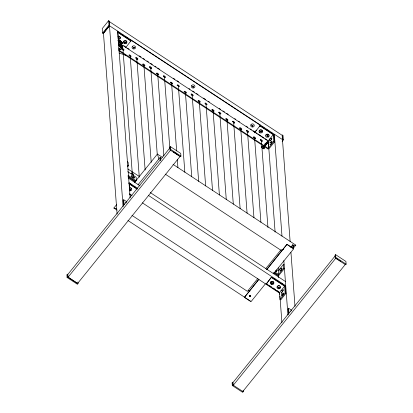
<?xml version="1.0" encoding="UTF-8"?>
<svg xmlns="http://www.w3.org/2000/svg" width="413" height="413" viewBox="0 0 413 413"><rect width="100%" height="100%" fill="white"/><g stroke="black" fill="none" stroke-linecap="round" stroke-linejoin="round"><path stroke-width="0.62" d="M264.062 146.863C264.552 147.828 262.312 146.088 263.499 146.414C264.496 146.176 262.699 146.264 263.711 146.052M267.371 141.716L267.738 141.654L267.371 141.762L267.474 142.609L266.416 142.382L267.479 142.485L267.578 141.674L267.639 142.671L266.277 142.098L266.591 142.542M266.271 144.302L265.957 144.669L264.945 144.333M193.62 86.849C192.711 88.222 192.618 85.527 193.62 86.849A0.645 0.583 -4.3 0 1 192.659 86.782M261.259 131.778C260.35 133.151 260.257 130.456 261.259 131.778A0.656 0.594 -4.3 0 1 261.13 131.881M263.246 146.424L261.522 146.945L263.143 146.481M263.886 147.25L263.349 148.665L263.912 147.002M263.272 146.352L262.534 146.806L262.121 146.61A1.724 0.552 38.9 0 0 261.475 146.78L261.687 147.265A1.724 0.552 38.9 0 0 262.916 148.417L263.602 148.778A1.724 0.552 38.9 0 0 264.248 148.603L264.175 146.852M264.258 148.241L264.113 147.007M282.802 294.226L282.688 294.49M265.92 143.12L267.077 143.425L267.113 142.748M282.497 290.902L282.244 291.33M264.718 146.362L263.845 146.47M263.7 146.099L263.349 146.331M262.689 148.009L263.102 148.282L263.83 146.77M282.6 294.634L282.306 295.006M131.288 190.455L131.561 190.109A1.797 1.631 -4.3 0 0 129.486 187.786M262.369 132.139L262.09 132.485A1.797 1.631 -4.3 0 1 259.214 130.611L259.493 130.265A1.797 1.631 -4.3 0 1 262.539 131.742M108.64 20.65L102.238 28.585L102.584 33.117L103.276 33.577L109.672 25.642L109.331 21.104L108.64 20.65L108.98 25.188L102.584 33.117M103.797 32.503L105.31 30.624M105.465 30.345L109.094 25.936M124.886 42.286C124.592 43.861 126.554 41.868 124.886 42.286A0.645 0.583 -4.3 0 0 125.371 42.302M118.722 49.157L119.76 49.844L120.4 49.049L118.846 48.022M121.37 48.791L120.73 49.581L119.76 49.844M130.637 41.192L131.442 40.2L125.831 47.454M136.45 59.307L136.832 58.832L145.133 169.991M150.368 68.465L150.755 67.99L157.281 154.761M164.08 77.484L164.462 77.004L169.826 148.355M127.607 166.816L128.391 165.84L128.118 162.211L127.426 161.757M191.787 95.713L192.169 95.238L198.648 181.369M117.116 210.15L113.885 208.023L116.703 204.528M134.437 182.551L157.41 154.08L162.252 157.27M126.899 201.838L123.704 199.737L123.193 200.372L123.606 205.813M138.009 184.833L160.125 157.42L160.647 157.766L160.822 160.12M170.357 146.594L169.846 147.224L170.048 149.95L180.429 156.78L180.94 156.145L180.734 153.419L170.357 146.594L170.559 149.315L170.048 149.95M169.867 147.968L67.861 274.387L68.073 277.2L77.587 283.457L180.001 156.537M67.092 277.479L67.603 276.844L67.402 274.124L66.885 274.759L67.092 277.479L77.474 284.309L77.985 283.674L77.861 282.043M68.073 277.2L170.486 150.28M219.417 113.89L219.799 113.415L226.278 199.551M233.268 123.007L233.65 122.532L240.129 208.663M247.103 132.114L247.49 131.639L253.964 217.77M255.678 131.076L256.478 130.085M259.287 126.6L260.489 125.113L254.496 132.841M263.396 146.248L263.597 145.975M268.109 141.009L273.23 134.664L260.082 126.011L260.056 125.65L273.896 134.757L274.438 142.015L269.322 148.36L268.631 147.906L268.109 141.009L121.097 44.341M273.53 135.211L274.33 134.215L281.996 236.179M268.631 147.906L273.747 141.561L273.23 134.664M268.027 141.014L268.6 148.639L268.213 149.114L118.784 50.789M282.156 141.406L283.354 139.919L283.013 135.381L282.322 134.927L282.662 139.465L283.354 139.919M257.851 278.429L247.423 291.351L131.943 215.364M265.869 268.486L280.706 250.102L283.726 249.106M258.868 279.167L244.413 297.381L250.985 301.707L265.461 283.762M266.509 269.699L287.02 244.279L293.075 248.265L292.807 244.723L293.328 245.064L293.612 248.874L273.504 273.798M244.413 297.381L258.889 279.441M266.932 269.472L287.02 244.279M290.798 247.217L292.807 244.723M293.38 248.136L295.801 245.141L173.026 164.359M271.449 277.185L266.354 283.891L279.503 292.543L280.024 299.44L280.716 299.895L285.832 293.55L285.29 286.286L271.449 277.185L266.354 283.891M274.934 271.976L278.615 274.402L278.341 270.768L283.463 264.423L284.154 264.878M278.615 274.402L283.736 268.052L283.463 264.423M279.503 292.543L284.624 286.199L271.475 277.546M280.024 299.44L285.14 293.091L284.624 286.199M291.759 310.313L288.563 308.212L288.052 308.841L288.46 314.288M335.526 254.609L335.015 255.244L335.222 257.965L345.598 264.795L346.115 264.16L345.908 261.439L335.526 254.609L335.733 257.33L335.222 257.965M335.077 256.008L233.071 382.428L233.283 385.241L335.692 258.321M232.297 385.52L232.813 384.885L232.607 382.164L232.096 382.799L232.297 385.52L242.679 392.35L243.19 391.715L243.107 390.626M242.798 391.498L345.206 264.578M125.444 41.904L124.829 41.925M261.068 131.143L260.453 131.164M272.425 282.683L271.811 282.699M265.327 145.593L265.456 145.092M290.365 246.928L291.573 246.53M292.781 246.133L295.801 245.141M252.57 125.361L252.24 125.33M265.476 145.758L265.838 145.639L265.807 145.035M264.919 146.692L263.251 145.939L263.582 146.197M119.042 53.009L126.822 55.714M113.885 208.023L116.827 209.117M264.95 144.813L264.929 145.04M264.635 145.479L264.929 145.619M264.485 145.092L265.389 145.371L265.662 144.839M265.719 143.373L266.726 143.714L267.005 143.177M109.151 21.481L282.141 135.304L290.127 241.528M108.98 25.188L109.672 25.642M282.461 139.568L109.471 25.745L103.457 33.2L117.091 214.104M131.463 40.474L260.51 125.382M118.257 31.961L119.873 33.025M122.026 34.444L123.647 35.508M125.8 36.927L127.416 37.991M129.574 39.411L131.189 40.474M262.141 126.636L264.299 128.056M266.994 129.827L268.61 130.89M270.768 132.31L272.384 133.373M117.7 31.982L131.009 40.737L131.035 41.104L117.886 32.451L118.407 39.349M273.747 141.561L274.438 142.015M123.735 45.621L125.888 47.087L125.913 47.449M127.509 48.104L129.124 49.168M139.362 55.905L140.978 56.968M143.135 58.388L144.751 59.451M146.909 60.871L148.525 61.935M150.678 63.349L152.294 64.418M154.989 66.188L156.068 66.896M157.683 67.959L159.841 69.379M173.315 78.243L174.931 79.306M177.084 80.726L178.705 81.789M188.942 88.527L190.021 89.234M192.716 91.01L194.332 92.073M196.485 93.493L198.101 94.556M203.49 98.103L205.648 99.518M208.343 101.293L209.422 102.001M219.122 108.382L220.738 109.45M222.891 110.865L224.512 111.928M226.665 113.348L228.281 114.411M234.749 118.665L235.828 119.378M238.523 121.148L239.597 121.861M246.065 126.115L247.681 127.178M250.376 128.949L251.455 129.661M253.071 130.725L255.229 132.139M255.466 132.346L257.067 133.399M257.924 133.915L258.997 134.623M259.194 134.798L263.984 137.952M265.048 138.649L267.18 140.053M118.629 49.963L268.6 148.639M335.733 257.33L346.115 264.16M170.559 149.315L180.94 156.145M336.192 258.388L337.777 259.436M338.836 260.087L340.426 261.176M173.661 152.067L176.774 154.116M173.63 152.092L178.401 155.226M287.04 244.553L293.612 248.874M165.226 174.116L280.706 250.102M127.7 165.386L128.391 165.84M283.736 268.052L284.428 268.507L278.408 275.967L273.566 272.776M127.958 169L139.269 176.439M132.94 174.301L131.876 173.605L132.263 173.13L122.981 49.72M127.731 171.674L136.145 177.208L136.419 180.837L128.004 175.303M276.767 269.73L278.341 270.768M275.223 271.155L275.414 271.284A1.797 0.578 38.9 0 0 276.478 270.99M127.994 176.263L135.908 181.472M273.948 272.301L278.796 275.492M128.149 177.094L135.686 182.056M128.675 178.359L139.986 185.804M150.218 192.535L285.404 281.485M128.995 182.629L137.612 188.297M148.386 195.385L285.724 285.75M130.234 183.878L131.313 184.59M134.003 186.361L135.082 187.068M274.036 278.496L275.115 279.209M277.804 280.979L278.883 281.687M281.036 283.106L282.652 284.17M128.562 183.166L137.08 188.767M137.168 189.175L129.279 183.986L129.801 190.878M285.14 293.091L285.832 293.55M266.86 283.881L267.923 284.578M269.524 285.631L271.651 287.03M273.251 288.083L275.378 289.482M276.973 290.535L278.574 291.583M129.419 193.79L132.046 195.519M129.445 194.337L131.597 195.752M142.366 202.84L279.709 293.204M248.843 290.551L249.917 291.258M248.327 290.468L249.4 291.175M127.953 220.496L250.443 301.092M232.813 384.885L243.19 391.715M67.603 276.844L77.985 283.674M265.807 143.13C264.511 142.924 268.94 144.855 267.01 142.609M265.249 144.282C263.396 143.079 267.211 146.099 266.581 144.08M265.363 144.318C264.366 143.466 266.844 145.221 266.437 143.879M267.056 142.975L267.226 143.27M157.41 154.08L159.051 159.485M290.948 252.426L294.996 306.296M288.563 308.212L288.94 313.224M283.829 260.546L287.928 315.052M278.223 267.867L278.414 270.407M268.409 142.955L268.507 144.24M268.749 147.446L275.11 232.091M278.393 275.698L278.538 277.619M279.642 292.368L279.787 294.293M279.931 296.219L281.909 322.507M263.076 147.937L263.102 148.282M261.434 140.812L267.954 227.584M254.935 131.995L254.96 132.361M254.594 138.123L260.928 222.328M240.764 129.021L247.093 213.227M226.969 119.946L233.299 204.151M213.077 110.803L219.406 195.008M206.046 104.375L212.525 190.501M199.309 101.748L205.643 185.953M185.411 92.605L191.746 176.805M178.37 86.157L184.848 172.293M171.591 83.509L176.666 150.998M177.291 159.356L177.92 167.714M157.735 74.397L163.873 156.026M160.125 157.42L160.363 160.6M143.915 65.306L151.215 162.355M130.198 56.276L139.284 177.11M117.602 31.094L130.136 197.822M123.704 199.737L124.086 204.75M109.244 22.7L123.069 206.577M205.142 103.508A1.291 0.418 38.9 0 0 206.939 104.716A1.291 0.418 38.9 0 0 206.025 103.327A1.291 0.418 38.9 0 0 205.142 103.508A1.291 0.418 38.9 0 1 206.546 104.67M121.221 41.703A2.566 0.826 38.9 0 1 121.995 43.69A2.566 0.826 38.9 0 1 118.996 41.914A2.566 0.826 38.9 0 1 118.743 40.237M119.156 40.345A2.566 0.826 38.9 0 1 119.646 40.562A2.586 0.831 38.9 0 0 119.12 40.371M120.178 40.877A2.566 0.826 38.9 0 1 120.715 41.264M121.195 41.739A2.586 0.831 38.9 0 1 121.974 43.742A2.586 0.831 38.9 0 1 118.954 41.956A2.586 0.831 38.9 0 1 118.701 40.262M120.147 40.908A2.586 0.831 38.9 0 1 120.684 41.3M121.133 41.821A2.597 0.836 38.9 0 1 121.696 43.824A2.597 0.836 38.9 0 1 118.397 41.439M118.164 41.037A2.597 0.836 38.9 0 1 118.629 40.335M119.047 40.448A2.597 0.836 38.9 0 1 119.543 40.67M120.08 40.985A2.597 0.836 38.9 0 1 120.622 41.377M120.859 45.244A2.597 0.836 38.9 0 0 121.045 45.12A2.509 0.805 38.9 0 0 118.639 44.687A2.509 0.805 38.9 0 0 121.835 47.438A2.509 0.805 38.9 0 0 121.551 45.559M120.622 42.761A1.079 0.346 38.9 0 1 119.3 41.553A1.079 0.346 38.9 0 1 120.426 41.847A1.079 0.346 38.9 0 1 120.797 42.802M121.515 45.621A2.566 0.826 38.9 0 1 121.804 47.547A2.566 0.826 38.9 0 1 118.536 44.733A2.566 0.826 38.9 0 1 121.009 45.187M121.489 45.662A2.586 0.831 38.9 0 1 121.634 47.547A2.586 0.831 38.9 0 1 118.448 44.552M118.495 44.32A2.586 0.831 38.9 0 1 119.414 44.294M119.904 44.516A2.586 0.831 38.9 0 1 120.978 45.223M121.427 45.74A2.597 0.836 38.9 0 1 121.572 47.64A2.597 0.836 38.9 0 1 118.366 44.63M118.417 44.392A2.597 0.836 38.9 0 1 119.342 44.367M119.837 44.589A2.597 0.836 38.9 0 1 120.916 45.301M121.298 48.476A2.597 0.836 38.9 0 1 118.841 48.135M120.054 46.111A1.079 0.346 38.9 0 1 119.822 45.28A1.079 0.346 38.9 0 1 121.19 46.266A1.079 0.346 38.9 0 1 120.715 46.586M120.131 46.091A0.862 0.279 38.9 0 1 119.909 45.42A0.862 0.279 38.9 0 1 120.968 46.117A0.862 0.279 38.9 0 1 120.823 46.545M120.663 46.473A0.862 0.279 38.9 0 1 120.302 46.235M275.998 270.381A1.797 0.578 38.9 0 1 276.276 270.696M281.805 268.445A1.507 0.413 -56.7 0 1 280.979 270.179A1.507 0.413 -56.7 0 1 280.014 270.696M276.276 271.424A1.507 0.485 38.9 0 1 275.27 271.078M275.992 270.51A1.507 0.485 38.9 0 1 276.199 270.773M281.496 268.192A1.797 0.49 -56.7 0 1 281.94 268.507A1.797 0.49 -56.7 0 1 281.093 270.169L280.809 270.515A1.797 0.49 -56.7 0 1 279.823 270.814M134.406 177.879A1.797 0.578 38.9 0 1 133.213 177.719L132.836 177.471A1.797 0.578 38.9 0 1 131.541 176A1.797 0.578 38.9 0 1 132.351 175.773M134.07 177.131A1.797 0.578 38.9 0 1 134.271 177.425M134.122 177.848A1.507 0.485 38.9 0 1 133.745 177.843M133.476 177.74A1.507 0.485 38.9 0 1 132.046 176.588M131.881 176.346A1.507 0.485 38.9 0 1 132.026 175.84M133.946 177.131A1.507 0.485 38.9 0 1 134.106 177.378M125.898 202.912A1.797 0.578 38.9 0 1 126.141 202.54M290.742 311.185A1.797 0.578 38.9 0 1 290.995 311.01M282.786 293.364A1.797 0.49 -56.7 0 1 283.499 293.349A1.797 0.49 -56.7 0 1 282.631 295.14L282.353 295.486A1.797 0.49 -56.7 0 1 281.423 295.507M282.776 289.714A1.797 0.49 -56.7 0 1 283.22 290.034A1.797 0.49 -56.7 0 1 282.373 291.692L282.094 292.037A1.797 0.49 -56.7 0 1 281.108 292.337M271.393 141.829A1.797 0.49 -56.7 0 1 272.105 141.819A1.797 0.49 -56.7 0 1 271.238 143.61L270.959 143.956A1.797 0.49 -56.7 0 1 269.973 144.251M271.382 138.179A1.797 0.49 -56.7 0 1 271.826 138.5A1.797 0.49 -56.7 0 1 270.98 140.162L270.701 140.508A1.797 0.49 -56.7 0 1 269.895 140.183M270.861 138.665A1.797 0.49 -56.7 0 1 271.135 138.381M130.921 190.729A1.797 1.631 -4.3 0 1 130.487 190.904M130.642 189.324A0.656 0.594 -4.3 0 1 130.627 189.479M130.002 189.939A0.656 0.594 -4.3 0 1 129.832 189.923M129.537 189.779A0.656 0.594 -4.3 0 1 129.429 189.66M252.503 126.079A0.656 0.594 -4.3 0 1 252.333 126.063M251.832 125.506A0.656 0.594 -4.3 0 1 251.853 125.351A0.645 0.583 -4.3 0 0 251.858 125.48M134.452 47.536A0.656 0.594 -4.3 0 1 134.328 47.769M134.055 47.954A0.656 0.594 -4.3 0 1 133.554 47.949M133.291 47.758A0.656 0.594 -4.3 0 1 133.172 47.319A0.645 0.583 -4.3 0 0 133.296 47.459M125.351 42.704A0.656 0.594 -4.3 0 1 125.18 42.73M124.54 42.312A0.656 0.594 -4.3 0 1 124.597 41.858M118.092 36.251A1.797 1.631 -4.3 0 1 120.168 38.579L119.894 38.925A1.797 1.631 -4.3 0 1 119.094 39.374M118.779 38.383A0.656 0.594 -4.3 0 1 118.608 38.409M118.438 38.394A0.656 0.594 -4.3 0 1 118.278 38.337M117.963 37.986A0.656 0.594 -4.3 0 1 117.937 37.836M260.474 131.902A0.656 0.594 -4.3 0 1 260.34 131.809M267.867 137.261A1.797 1.631 -4.3 0 0 268.662 136.811L268.94 136.466A1.797 1.631 -4.3 0 0 266.07 134.586L265.791 134.937A1.797 1.631 -4.3 0 0 266.937 137.292M267.376 136.295A0.656 0.594 -4.3 0 1 267.051 136.223M250.629 295.429A0.656 0.594 -4.3 0 1 250.01 296.193M249.437 295.915A0.656 0.594 -4.3 0 1 249.364 295.46A0.645 0.583 -4.3 0 0 249.519 295.945M279.394 287.365A0.656 0.594 -4.3 0 1 279.333 287.51M278.197 287.546A0.656 0.594 -4.3 0 1 278.13 287.407M272.786 283.05A0.656 0.594 -4.3 0 1 272.719 283.194M272.162 283.509A0.656 0.594 -4.3 0 1 271.991 283.494M271.589 283.23A0.656 0.594 -4.3 0 1 271.517 283.086M129.052 55.311A1.291 0.418 38.9 0 1 130.709 56.782M121.618 48.873A1.291 0.418 38.9 0 1 122.635 49.188A1.291 0.418 38.9 0 1 123.626 50.247M135.727 57.934A1.291 0.418 38.9 0 1 137.462 59.348M142.614 64.387A1.291 0.418 38.9 0 1 143.776 64.929A1.291 0.418 38.9 0 1 144.56 65.951M149.279 67.112A1.291 0.418 38.9 0 1 150.224 67.334A1.291 0.418 38.9 0 1 151.277 68.398M156.321 73.653A1.291 0.418 38.9 0 1 157.234 73.762A1.291 0.418 38.9 0 1 158.365 74.913M163.393 76.142A1.291 0.418 38.9 0 1 165.03 77.35M170.409 82.595A1.291 0.418 38.9 0 1 171.524 83.194A1.291 0.418 38.9 0 1 172.236 84.128M177.012 85.269A1.291 0.418 38.9 0 1 177.962 85.589A1.291 0.418 38.9 0 1 178.927 86.554M184.007 91.939A1.291 0.418 38.9 0 1 184.91 91.975A1.291 0.418 38.9 0 1 186.067 93.209M198.09 100.808A1.291 0.418 38.9 0 1 199.856 102.171M191.074 94.355A1.291 0.418 38.9 0 1 192.324 95.114A1.291 0.418 38.9 0 1 192.819 96.028M211.688 110.008A1.291 0.418 38.9 0 1 212.602 110.194A1.291 0.418 38.9 0 1 213.686 111.252M218.601 112.563A1.291 0.418 38.9 0 1 219.778 113.126A1.291 0.418 38.9 0 1 220.532 114.143M225.73 119.016A1.291 0.418 38.9 0 1 227.517 120.343M232.793 121.732A1.291 0.418 38.9 0 1 234.367 123.229M239.354 128.283A1.291 0.418 38.9 0 1 240.273 128.402A1.291 0.418 38.9 0 1 241.404 129.553M246.298 130.771A1.291 0.418 38.9 0 1 247.49 131.365A1.291 0.418 38.9 0 1 248.208 132.372M253.324 137.235A1.291 0.418 38.9 0 1 254.346 137.663A1.291 0.418 38.9 0 1 255.229 138.634M260.386 139.914A1.291 0.418 38.9 0 1 261.537 140.663A1.291 0.418 38.9 0 1 262.038 141.52M193.542 86.606A0.645 0.583 -4.3 0 1 192.639 86.508M252.973 125.857A0.645 0.583 -4.3 0 1 252.844 125.955M252.519 126.042A0.645 0.583 -4.3 0 1 252.198 125.975M252.952 125.583A0.645 0.583 -4.3 0 1 252.823 125.681M252.498 125.774A0.645 0.583 -4.3 0 1 252.178 125.707M134.406 47.335A0.645 0.583 -4.3 0 1 134.318 47.464M134.049 47.65A0.645 0.583 -4.3 0 1 133.884 47.686M133.714 47.686A0.645 0.583 -4.3 0 1 133.554 47.645M131.086 173.315A1.291 0.418 38.9 0 1 132.263 173.878A1.291 0.418 38.9 0 1 133.017 174.895M250.66 295.481A0.645 0.583 -4.3 0 1 250.118 296.152M250.546 295.476A0.645 0.583 -4.3 0 1 250.49 296.266A0.645 0.583 -4.3 0 1 249.617 296.291A0.645 0.583 -4.3 0 1 249.524 295.507M126.646 41.749A1.507 1.368 -4.3 0 1 126.636 42.456M126.244 43.071A1.507 1.368 -4.3 0 1 125.929 43.293M124.421 43.303A1.507 1.368 -4.3 0 1 123.874 42.802M123.89 41.439A1.507 1.368 -4.3 0 1 124.442 40.933M125.588 40.789A1.507 1.368 -4.3 0 1 126.497 41.419M119.977 37.191A1.507 1.368 -4.3 0 1 120.028 38.239M119.847 38.554A1.507 1.368 -4.3 0 1 119.579 38.822M117.979 36.556A1.507 1.368 -4.3 0 1 119.13 36.494M119.476 36.659A1.507 1.368 -4.3 0 1 119.77 36.891M120.085 37.526A1.507 1.368 -4.3 0 1 120.002 37.872M268.796 136.125A1.507 1.368 -4.3 0 1 268.615 136.445M268.022 136.904A1.507 1.368 -4.3 0 1 267.645 137.018M265.967 135.227A1.507 1.368 -4.3 0 1 267.898 134.385M268.249 134.545A1.507 1.368 -4.3 0 1 268.538 134.783M268.749 135.077A1.507 1.368 -4.3 0 1 268.868 135.418M262.224 131.799A1.507 1.368 -4.3 0 1 262.043 132.119M259.653 132.243A1.507 1.368 -4.3 0 1 259.441 131.943M259.307 131.251A1.507 1.368 -4.3 0 1 259.576 130.58M259.844 130.317A1.507 1.368 -4.3 0 1 260.551 130.007M261.326 130.059A1.507 1.368 -4.3 0 1 261.677 130.219M261.966 130.456A1.507 1.368 -4.3 0 1 262.291 131.091M271.899 142.253A1.507 0.413 -56.7 0 1 270.36 144.282M271.584 141.819A1.507 0.413 -56.7 0 1 271.945 141.84M271.537 138.283A1.507 0.413 -56.7 0 1 271.098 139.857A1.507 0.413 -56.7 0 1 269.906 140.688M280.262 286.952A1.507 1.368 -4.3 0 1 280.195 287.655M280.009 287.975A1.507 1.368 -4.3 0 1 279.746 288.243M279.415 288.439A1.507 1.368 -4.3 0 1 279.038 288.548M278.646 288.568A1.507 1.368 -4.3 0 1 278.259 288.496M277.293 287.463A1.507 1.368 -4.3 0 1 277.36 286.756M277.541 286.441A1.507 1.368 -4.3 0 1 277.81 286.173M278.14 285.977A1.507 1.368 -4.3 0 1 279.642 286.075M272.719 281.589A1.507 1.368 -4.3 0 1 273.618 283.333M273.437 283.648A1.507 1.368 -4.3 0 1 272.838 284.113M271.687 284.175A1.507 1.368 -4.3 0 1 271.341 284.01M270.721 283.137A1.507 1.368 -4.3 0 1 270.701 282.781M270.789 282.43A1.507 1.368 -4.3 0 1 271.568 281.651M282.771 293.509A1.507 0.413 -56.7 0 1 283.323 293.658A1.507 0.413 -56.7 0 1 282.363 295.341M282.131 295.574A1.507 0.413 -56.7 0 1 281.924 295.734M283.086 289.967A1.507 0.413 -56.7 0 1 282.265 291.702A1.507 0.413 -56.7 0 1 281.299 292.218M130.642 190.548A1.507 1.368 -4.3 0 1 130.265 190.661M129.372 188.091A1.507 1.368 -4.3 0 1 130.869 188.189M131.164 188.426A1.507 1.368 -4.3 0 1 131.489 189.061M126.094 203.01A1.507 0.485 38.9 0 1 126.171 202.752M279.043 287.36A0.645 0.583 -4.3 0 1 278.889 287.412M278.718 287.427A0.645 0.583 -4.3 0 1 278.553 287.407M272.131 283.101A0.645 0.583 -4.3 0 1 271.966 283.075M271.687 282.91A0.645 0.583 -4.3 0 1 271.542 282.637M130.074 189.536A0.645 0.583 -4.3 0 1 129.909 189.541M129.594 189.433A0.645 0.583 -4.3 0 1 129.476 189.33M261.253 131.38A0.645 0.583 -4.3 0 1 261.124 131.479M260.639 131.561A0.645 0.583 -4.3 0 1 260.345 131.422M267.877 135.655A0.645 0.583 -4.3 0 1 267.758 135.763M267.454 135.887A0.645 0.583 -4.3 0 1 266.974 135.789M118.67 38.006A0.645 0.583 -4.3 0 1 118.335 37.97M125.743 41.997A0.645 0.583 -4.3 0 1 125.65 42.126M118.206 38.141C118.81 39.638 119.429 37.025 118.206 38.141M133.425 47.732C134.013 49.23 134.674 46.612 133.425 47.732M129.599 189.675C130.203 191.173 130.823 188.555 129.599 189.675M252.095 125.815C252.684 127.312 253.345 124.695 252.095 125.815M266.974 136.027C267.567 137.529 268.218 134.912 266.974 136.027M271.759 283.241C272.363 284.738 272.983 282.125 271.759 283.241M278.367 287.562C278.971 289.059 279.596 286.446 278.367 287.562M249.617 296.013C250.216 297.525 250.877 294.897 249.617 296.013M269.741 139.289L270.216 138.696L269.741 139.289M269.999 142.738L270.479 142.144L269.999 142.738M279.854 269.302L280.329 268.708L279.854 269.302M281.134 290.824L281.635 290.256L281.134 290.824M281.392 294.273L281.893 293.705L281.392 294.273M133.223 175.83L133.879 176.392L133.223 175.83M123.735 41.197L123.595 41.372A1.797 1.631 -4.3 0 0 126.466 43.251L126.745 42.906A1.797 1.631 -4.3 0 0 123.874 41.026L123.735 41.197M132.382 46.457L132.243 46.638A1.797 1.631 -4.3 0 0 135.113 48.512L135.392 48.166A1.797 1.631 -4.3 0 0 132.521 46.292L132.382 46.457M191.72 85.501L191.575 85.677A1.797 1.631 -4.3 0 0 194.451 87.556L194.73 87.21A1.797 1.631 -4.3 0 0 191.854 85.331L191.72 85.501M251.052 124.54L250.913 124.721A1.797 1.631 -4.3 0 0 253.783 126.595L254.062 126.249A1.797 1.631 -4.3 0 0 251.192 124.375L251.052 124.54M270.716 281.971L270.572 282.151A1.797 1.631 -4.3 0 0 273.442 284.025L273.721 283.679A1.797 1.631 -4.3 0 0 270.851 281.8L270.716 281.971M277.324 286.292L277.185 286.467A1.797 1.631 -4.3 0 0 280.055 288.346L280.334 287.995A1.797 1.631 -4.3 0 0 277.464 286.121L277.324 286.292M129.238 55.43A1.291 0.418 38.9 0 0 131.024 56.519A1.291 0.418 38.9 0 0 129.93 55.068A1.291 0.418 38.9 0 0 129.238 55.43M143.012 64.438A1.291 0.418 38.9 0 0 144.808 65.646A1.291 0.418 38.9 0 0 143.889 64.252A1.291 0.418 38.9 0 0 143.012 64.438M157.002 73.746A1.291 0.418 38.9 0 0 158.742 74.701A1.291 0.418 38.9 0 0 157.482 73.209A1.291 0.418 38.9 0 0 157.002 73.746M122.253 49.064A1.291 0.418 38.9 0 0 123.998 50.035A1.291 0.418 38.9 0 0 122.754 48.543A1.291 0.418 38.9 0 0 122.253 49.064M136.099 58.181A1.291 0.418 38.9 0 0 137.844 59.136A1.291 0.418 38.9 0 0 136.579 57.644A1.291 0.418 38.9 0 0 136.099 58.181M118.944 41.228A2.168 0.697 38.9 0 0 121.959 43.215A2.168 0.697 38.9 0 0 120.348 40.851A2.168 0.697 38.9 0 0 118.944 41.228M119.393 41.393A1.507 0.485 38.9 0 0 121.489 42.771A1.507 0.485 38.9 0 0 120.369 41.13A1.507 0.485 38.9 0 0 119.393 41.393M118.856 41.212A2.282 0.733 38.9 0 0 122.031 43.298A2.282 0.733 38.9 0 0 120.338 40.815A2.282 0.733 38.9 0 0 118.856 41.212M118.763 41.217A2.385 0.769 38.9 0 0 122.078 43.401A2.385 0.769 38.9 0 0 120.307 40.804A2.385 0.769 38.9 0 0 118.763 41.217M118.66 41.248A2.473 0.795 38.9 0 0 122.103 43.51A2.473 0.795 38.9 0 0 120.266 40.815A2.473 0.795 38.9 0 0 118.66 41.248M118.608 41.269A2.509 0.805 38.9 0 0 122.103 43.566A2.509 0.805 38.9 0 0 120.24 40.83A2.509 0.805 38.9 0 0 118.608 41.269M119.574 41.868A0.862 0.279 38.9 0 0 120.777 42.658A0.862 0.279 38.9 0 0 120.131 41.718A0.862 0.279 38.9 0 0 119.574 41.868M119.238 45.151A2.168 0.697 38.9 0 0 122.253 47.134A2.168 0.697 38.9 0 0 120.642 44.769A2.168 0.697 38.9 0 0 119.238 45.151M119.687 45.311A1.507 0.485 38.9 0 0 121.783 46.695A1.507 0.485 38.9 0 0 120.663 45.048A1.507 0.485 38.9 0 0 119.687 45.311M119.156 45.131A2.282 0.733 38.9 0 0 122.325 47.221A2.282 0.733 38.9 0 0 120.632 44.733A2.432 0.78 38.9 0 0 119.006 45.151A2.432 0.78 38.9 0 0 122.387 47.376A2.432 0.78 38.9 0 0 120.581 44.728A2.385 0.769 38.9 0 0 119.058 45.141A2.385 0.769 38.9 0 0 122.372 47.319A2.385 0.769 38.9 0 0 120.601 44.723A2.282 0.733 38.9 0 0 119.156 45.131M118.954 45.167A2.473 0.795 38.9 0 0 122.398 47.433A2.473 0.795 38.9 0 0 120.56 44.738A2.473 0.795 38.9 0 0 118.954 45.167M149.821 67.133A1.291 0.418 38.9 0 0 151.612 68.284A1.291 0.418 38.9 0 0 150.606 66.86A1.291 0.418 38.9 0 0 149.821 67.133M163.625 76.188A1.291 0.418 38.9 0 0 165.422 77.401A1.291 0.418 38.9 0 0 164.508 76.007A1.291 0.418 38.9 0 0 163.625 76.188M170.724 82.703A1.291 0.418 38.9 0 0 172.52 83.849A1.291 0.418 38.9 0 0 171.503 82.419A1.291 0.418 38.9 0 0 170.724 82.703M177.544 85.403A1.291 0.418 38.9 0 0 179.325 86.482A1.291 0.418 38.9 0 0 178.209 85.026A1.291 0.418 38.9 0 0 177.544 85.403M184.59 91.846A1.291 0.418 38.9 0 0 186.377 92.946A1.291 0.418 38.9 0 0 185.292 91.495A1.291 0.418 38.9 0 0 184.59 91.846M191.302 94.401A1.291 0.418 38.9 0 0 193.103 95.609A1.291 0.418 38.9 0 0 192.19 94.221A1.291 0.418 38.9 0 0 191.302 94.401M198.4 100.911A1.291 0.418 38.9 0 0 200.197 102.063A1.291 0.418 38.9 0 0 199.185 100.633A1.291 0.418 38.9 0 0 198.4 100.911M212.261 110.044A1.291 0.418 38.9 0 0 214.048 111.159A1.291 0.418 38.9 0 0 212.989 109.719A1.291 0.418 38.9 0 0 212.261 110.044M219.133 112.811A1.291 0.418 38.9 0 0 220.872 113.771A1.291 0.418 38.9 0 0 219.623 112.284A1.291 0.418 38.9 0 0 219.133 112.811M226.112 119.166A1.291 0.418 38.9 0 0 227.899 120.26A1.291 0.418 38.9 0 0 226.809 118.81A1.291 0.418 38.9 0 0 226.112 119.166M232.824 121.727A1.291 0.418 38.9 0 0 234.625 122.929A1.291 0.418 38.9 0 0 233.696 121.53A1.291 0.418 38.9 0 0 232.824 121.727M240.03 128.376A1.291 0.418 38.9 0 0 241.775 129.336A1.291 0.418 38.9 0 0 240.526 127.844A1.291 0.418 38.9 0 0 240.03 128.376M246.783 130.993A1.291 0.418 38.9 0 0 248.543 131.995A1.291 0.418 38.9 0 0 247.335 130.513A1.291 0.418 38.9 0 0 246.783 130.993M253.727 137.292A1.291 0.418 38.9 0 0 255.528 138.489A1.291 0.418 38.9 0 0 254.594 137.095A1.291 0.418 38.9 0 0 253.727 137.292M260.562 140.017A1.291 0.418 38.9 0 0 262.348 141.122A1.291 0.418 38.9 0 0 261.269 139.677A1.291 0.418 38.9 0 0 260.562 140.017M131.618 173.558A1.291 0.418 38.9 0 0 133.363 174.529A1.291 0.418 38.9 0 0 132.114 173.037A1.291 0.418 38.9 0 0 131.618 173.558M249.679 296.596A0.645 0.583 -4.3 0 0 250.706 296.178A0.645 0.583 -4.3 0 0 249.808 295.589A0.645 0.583 -4.3 0 0 249.679 296.596"/></g></svg>
